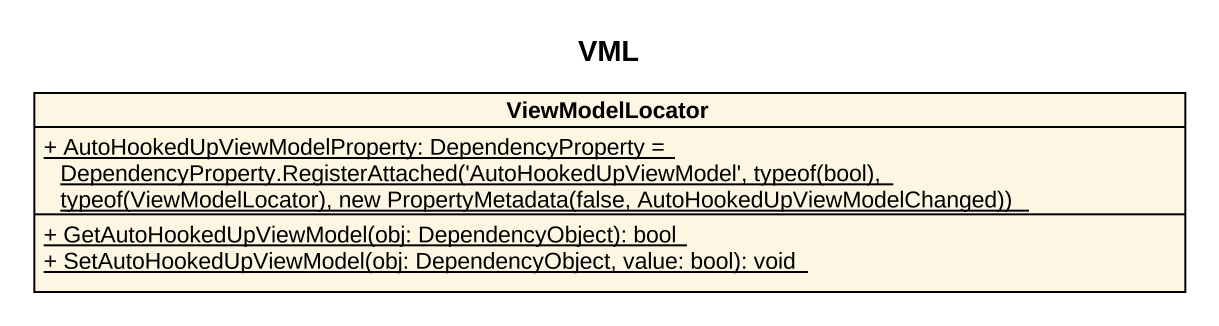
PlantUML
@startuml
title VML
hide circle
hide empty members
skinparam classAttributeIconSize 0
class ViewModelLocator {
  {static} {field} + AutoHookedUpViewModelProperty: DependencyProperty = DependencyProperty.RegisterAttached('AutoHookedUpViewModel', typeof(bool), typeof(ViewModelLocator), new PropertyMetadata(false, AutoHookedUpViewModelChanged))
  {static} + GetAutoHookedUpViewModel(obj: DependencyObject): bool
  {static} + SetAutoHookedUpViewModel(obj: DependencyObject, value: bool): void
}
@enduml
